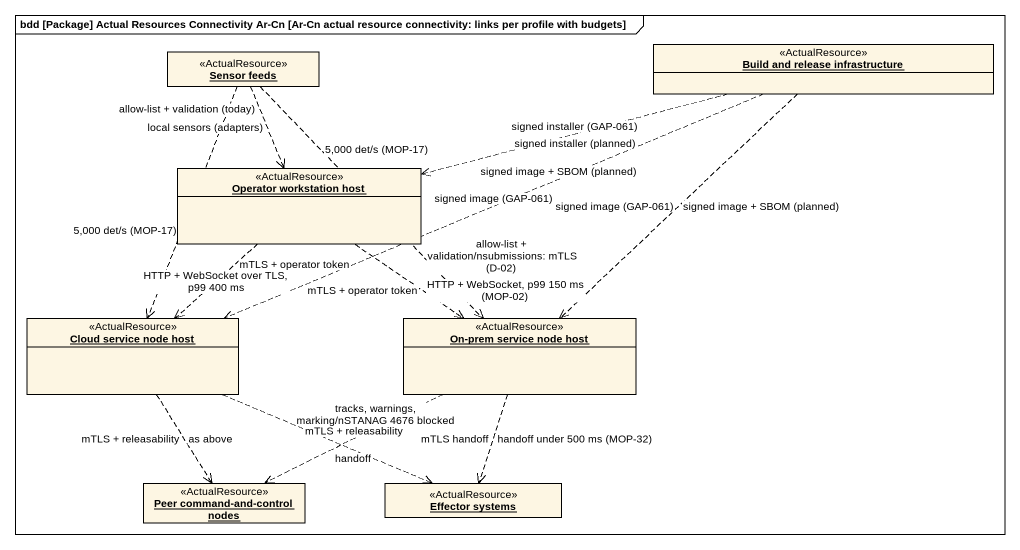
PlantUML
@startuml
mainframe bdd [Package] Actual Resources Connectivity Ar-Cn [Ar-Cn actual resource connectivity: links per profile with budgets]
hide circle
hide empty members
object "Sensor feeds" as Sensor_feeds <<ActualResource>>
object "Build and release infrastructure" as Build_and_release <<ActualResource>>
object "Operator workstation host" as Operator_workstation_host <<ActualResource>>
object "Cloud service node host" as Cloud_service_node_host <<ActualResource>>
object "On-prem service node host" as On_prem_service_node_host <<ActualResource>>
object "Peer command-and-control nodes" as Peer_command_and_control <<ActualResource>>
object "Effector systems" as Effector_systems <<ActualResource>>
Sensor_feeds ..> Operator_workstation_host : local sensors (adapters)
Sensor_feeds ..> Operator_workstation_host : allow-list + validation (today)
Sensor_feeds ..> Cloud_service_node_host : 5,000 det/s (MOP-17)
Sensor_feeds ..> On_prem_service_node_host : allow-list + validation/nsubmissions: mTLS (D-02)
Sensor_feeds ..> On_prem_service_node_host : 5,000 det/s (MOP-17)
Build_and_release .left.> Operator_workstation_host : signed installer (GAP-061)
Build_and_release .left.> Operator_workstation_host : signed installer (planned)
Build_and_release .left.> Cloud_service_node_host : signed image (GAP-061)
Build_and_release .left.> Cloud_service_node_host : signed image + SBOM (planned)
Build_and_release ..> On_prem_service_node_host : signed image + SBOM (planned)
Build_and_release ..> On_prem_service_node_host : signed image (GAP-061)
Operator_workstation_host ..> Cloud_service_node_host : HTTP + WebSocket over TLS, p99 400 ms
Operator_workstation_host ..> Cloud_service_node_host : mTLS + operator token
Operator_workstation_host ..> On_prem_service_node_host : mTLS + operator token
Operator_workstation_host ..> On_prem_service_node_host : HTTP + WebSocket, p99 150 ms (MOP-02)
Cloud_service_node_host ..> Peer_command_and_control : as above
Cloud_service_node_host ..> Peer_command_and_control : mTLS + releasability
Cloud_service_node_host .right.> Effector_systems : handoff
On_prem_service_node_host .left.> Peer_command_and_control : mTLS + releasability
On_prem_service_node_host .left.> Peer_command_and_control : tracks, warnings, marking/nSTANAG 4676 blocked
On_prem_service_node_host ..> Effector_systems : handoff under 500 ms (MOP-32)
On_prem_service_node_host ..> Effector_systems : mTLS handoff
@enduml
